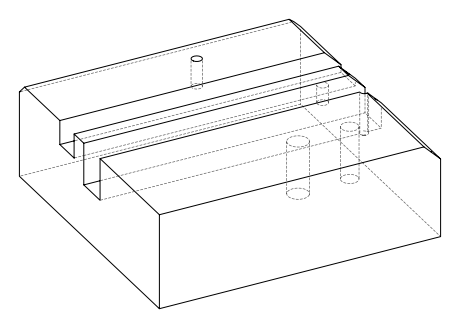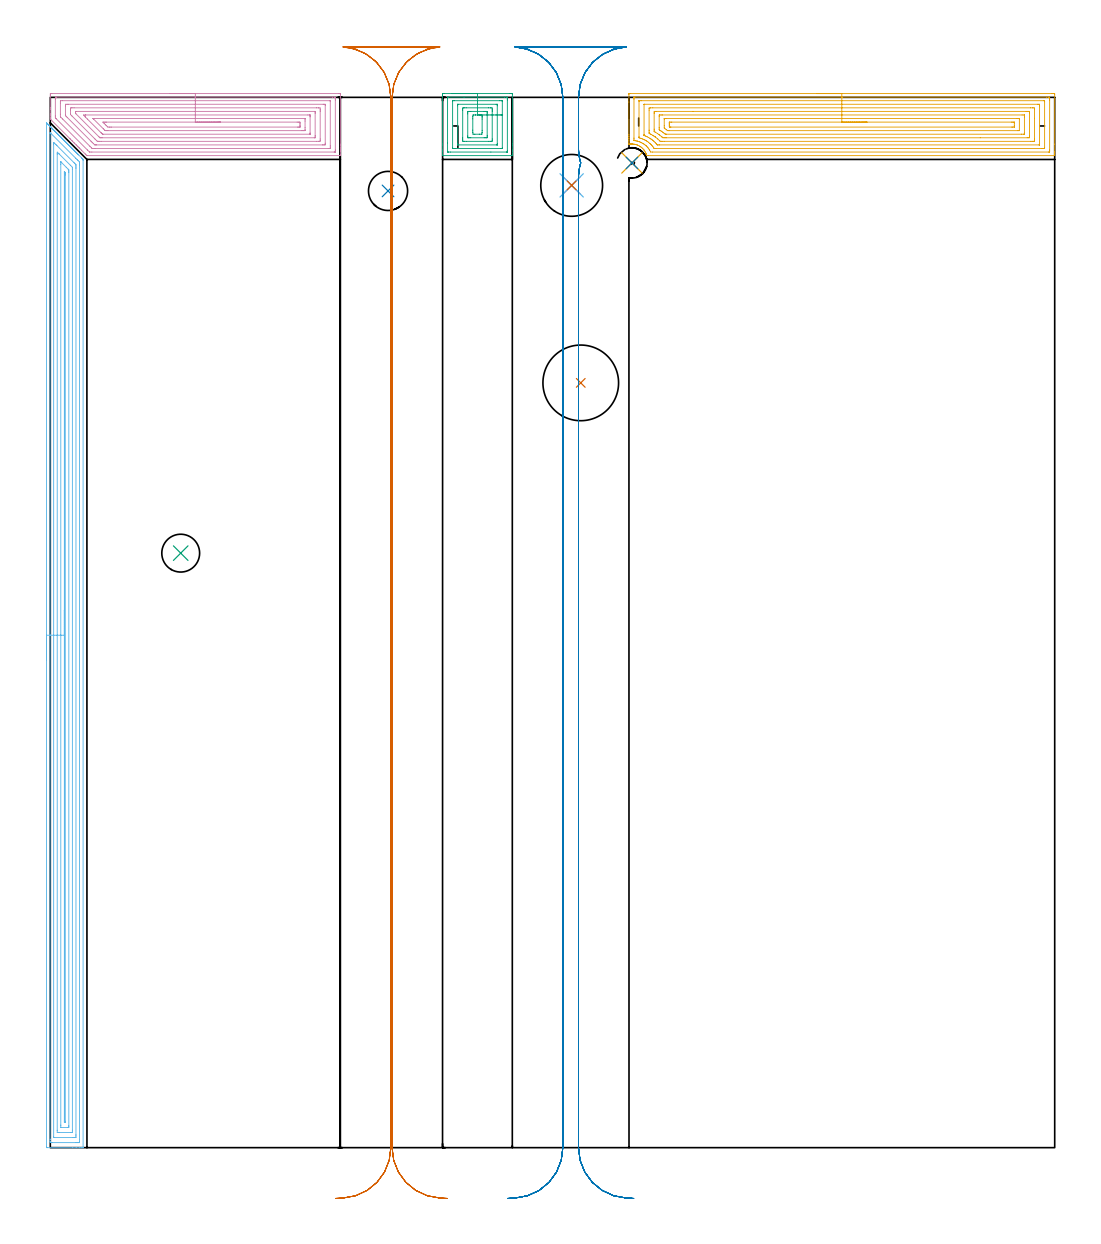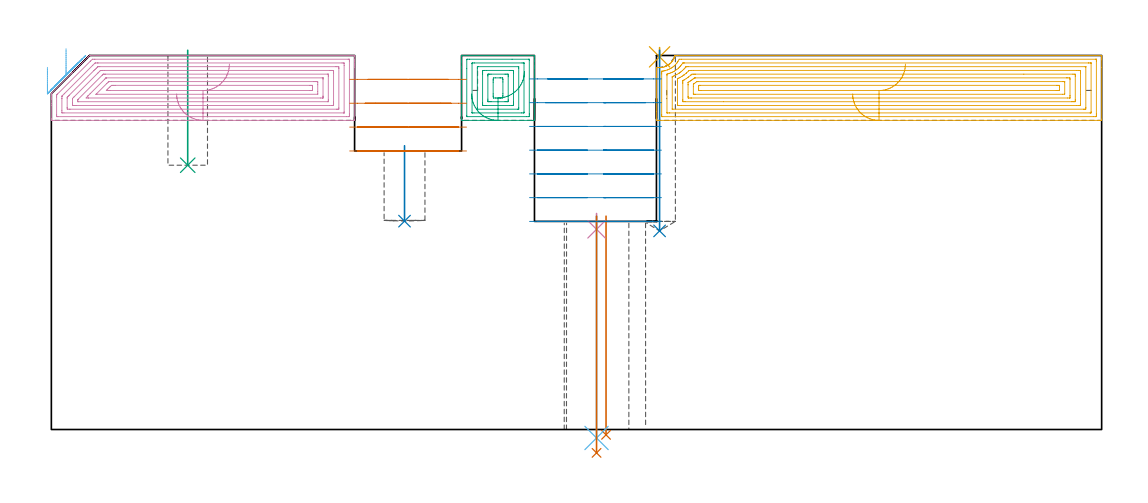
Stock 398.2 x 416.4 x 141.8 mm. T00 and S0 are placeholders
(PLAN: 14 operations, 8 tool changes, 66.4 min)
(1 INDEXABLE_INSERT_DRILL_THROUGH_HOLE_FROM_SOLID | STEP1HOLE | NXT0302_031 | 0.35 min | 100157 mm3)
(2 INDEXABLE_INSERT_DRILL_BLIND_HOLE_FROM_SOLID | STEP1POCKET | NXT0302_002 | 0.12 min | 11787 mm3)
(3 INDEXABLE_INSERT_DRILL_BLIND_HOLE_FROM_SOLID_1 | STEP1POCKET_1 | UGT0302_001 | 0.18 min | 7331 mm3)
(4 SPOT_DRILL | STEP1HOLE_1 | NXT0321_9005460120000 | 0.06 min | 7270 mm3)
(5 SPOT_DRILL_1 | STEP1POCKET_2 | NXT0321_9005460120000 | 0.03 min | 1 mm3)
(6 DRILL_THROUGH_HOLE_INTO_CENTER | STEP1HOLE_1 | NXT0301_065 | 0.35 min | 5314 mm3)
(7 DRILL_TO_ENLARGE_THROUGH_HOLE | STEP1HOLE_1 | UGT0301_058 | 0.37 min | 54211 mm3)
(8 DRILL_BLIND_HOLE_INTO_CENTER | STEP1POCKET_2 | UGT0301_515 | 0.28 min | 7212 mm3)
(9 AREA_MILL | FG_CHAMFER_SURFACE | UGT0205_001 | 2.33 min | 13386 mm3)
(10 AREA_MILL_1 | FG_CHAMFER_SURFACE_1 | UGT0205_001 | 8.36 min | 37306 mm3)
(11 AREA_MILL_2 | FG_CHAMFER_SURFACE_2 | UGT0205_001 | 12.47 min | 53501 mm3)
(12 AREA_MILL_3 | FG_CHAMFER_SURFACE_3 | UGT0205_001 | 19.35 min | 41706 mm3)
(13 MILL_RECTANGULAR_SLOT | SLOT_RECTANGULAR | UGT0201_019 | Follow Part, ap 10, ae 75% | 8 min | 598754 mm3)
(14 MILL_RECTANGULAR_SLOT_1 | SLOT_RECTANGULAR_1 | UGT0201_019 | Follow Part, ap 10, ae 75% | 14.13 min | 1128615 mm3)
(TOOL NXT0302_031 | Index. Insert Drill 30mm [880-D3000L32-05] | D30 PA176 FL150 Z2)
(TOOL NXT0302_002 | Index. Insert Drill 15.5mm [880-D1550L20-05] | D15.5 PA176 FL78 Z2)
(TOOL UGT0302_001 | Indexable Insert Drill 15mm | D15 PA180 FL50 Z2)
(TOOL NXT0321_9005460120000 | NC Spot Drill, 142deg, 12mm, Carbide, Uncoated | D12 PA142 FL30 Z2)
(TOOL NXT0301_065 | Carbide Drill 9.4mm [860.1-0940-075A1-MM 2214] | D9.4 PA140 FL98 Z2)
(TOOL UGT0301_058 | Twist Drill 24.5 mm | D24.5 PA118 FL160 Z2)
(TOOL UGT0301_515 | Carbide Drill 12.0 mm | D12 PA118 FL101 Z2)
(TOOL UGT0205_001 | Chamfer Mill 20 x 3 x 45 deg. | D20 FL50 Z2)
(TOOL UGT0201_019 | End mill 40 mm | D40 FL63 Z6)
(OP 1 INDEXABLE_INSERT_DRILL_THROUGH_HOLE_FROM_SOLID)
G17 G21 G94 G90
T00 M6
G54
G17 G0 G90 X210.3 Y303.2 S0 M3
G43 Z151.8 H1
G94 G81 G98 Z-2.024 F250. R80.9
G80
M5
M2
(OP 2 INDEXABLE_INSERT_DRILL_BLIND_HOLE_FROM_SOLID)
G17 G21 G94 G90
T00 M6
G54
G17 G0 G90 X133.9 Y379.3 S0 M3
G43 Z151.8 H1
G94 G81 G98 Z79. F250. R107.6
G80
M5
M2
(OP 3 INDEXABLE_INSERT_DRILL_BLIND_HOLE_FROM_SOLID_1)
G17 G21 G94 G90
T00 M6
G54
G17 G0 G90 X51.7 Y235.7 S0 M3
G43 Z151.8 H0
G94 G81 G98 Z100.2 F250. R143.8
G80
M5
M2
(OP 4 SPOT_DRILL)
G17 G21 G94 G90
T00 M6
G54
G17 G0 G90 X206.7 Y381.5 S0 M3
G43 Z151.8 H0
G94 G81 G98 Z75.9 F250. R81.9
G80
M5
M2
(OP 5 SPOT_DRILL_1)
G17 G21 G94 G90
T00 M6
G54
G17 G0 G90 X230.6 Y390.4 S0 M3
G43 Z151.8 H0
G94 G81 G98 Z141.284 F250. R144.8
G80
M5
M2
(OP 6 DRILL_THROUGH_HOLE_INTO_CENTER)
G17 G21 G94 G90
T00 M6
G54
G17 G0 G90 X206.7 Y381.5 S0 M3
G43 Z151.8 H1
G94 G73 G98 Z-3.211 F250. Q9.123 R80.9
G80
M5
M2
(OP 7 DRILL_TO_ENLARGE_THROUGH_HOLE)
G17 G21 G94 G90
T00 M6
G54
G17 G0 G90 X206.7 Y381.5 S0 M3
G43 Z151.8 H0
G94 G73 G98 Z-8.861 F250. Q21.94 R80.9
G80
M5
M2
(OP 8 DRILL_BLIND_HOLE_INTO_CENTER)
G17 G21 G94 G90
T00 M6
G54
G17 G0 G90 X230.6 Y390.4 S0 M3
G43 Z151.8 H0
G94 G81 G98 Z75.3 F250. R143.8
G80
M5
M2
(OP 9 AREA_MILL)
G17 G21 G94 G90
T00 M6
G54
G17 G0 G90 X159.35 Y417.9 S1061 M3
G43 Z151.8 H0
Z127.2
G94 G1 X159.388 Z126.328 F250.
X159.502 Z125.464
X159.691 Z124.612
X159.953 Z123.78
X160.287 Z122.974
X160.69 Z122.2
X161.158 Z121.464
X161.69 Z120.772
X162.279 Z120.129
X162.922 Z119.54
X163.614 Z119.008
X164.35 Z118.54
X165.124 Z118.137
X165.93 Z117.803
X166.762 Z117.541
X167.614 Z117.352
X168.478 Z117.238
X169.35 Z117.2
X182.234
X182.663 Y417.899 Z117.201
X183.087 Y417.894 Z117.203
X183.191 Y417.891 Z117.205
X183.2 Y417.475 Z117.622
Y398.123 Z136.971
Y397.428 Z137.67
Y397.244 Z137.854
Y395.485 Z139.612
Y395.116 Z139.983
Y394.094 Z141.005
Y393.726 Z141.373
X183.199 Y393.476 Z141.622
X183.19 Y393.306 Z141.792
X183.107 Y393.3 Z141.8
X155.593
X155.51 Y393.306 Z141.792
X155.5 Y393.478 Z141.62
Y395.116 Z139.983
Y395.485 Z139.612
Y395.669 Z139.428
Y397.428 Z137.67
Y398.123 Z136.971
Y416.943 Z118.153
X155.504 Y417.475 Z117.622
X155.509 Y417.891 Z117.205
X155.613 Y417.894 Z117.203
X156.037 Y417.9 Z117.2
X169.35
Y416.486 Z118.614
X180.111
X180.888 Y416.483 Z118.617
X181.004 Y416.48 Z118.62
X181.19 Y416.47 Z118.63
X181.193 Y416.417 Z118.683
X181.198 Y416.288 Z118.812
X181.2 Y415.715 Z119.385
Y415.406 Z119.694
Y395.176 Z139.924
X181.197 Y394.867 Z140.233
X181.194 Y394.779 Z140.321
X181.19 Y394.728 Z140.372
X181.176 Y394.721 Z140.379
X181.082 Y394.718 Z140.382
X180.888 Y394.715 Z140.385
X174.675 Y394.714 Z140.386
X158.589
X157.812 Y394.717 Z140.383
X157.696 Y394.72 Z140.38
X157.51 Y394.73 Z140.37
X157.507 Y394.783 Z140.317
X157.502 Y394.912 Z140.188
X157.5 Y398.284 Z136.816
Y416.024 Z119.076
X157.503 Y416.334 Z118.766
X157.506 Y416.422 Z118.678
X157.51 Y416.472 Z118.628
X157.524 Y416.479 Z118.621
X157.618 Y416.482 Z118.618
X157.812 Y416.485 Z118.615
X164.025 Y416.486 Z118.614
X169.35
Y415.072 Z120.028
X178.225 Y415.071 Z120.029
X178.877 Y415.07 Z120.03
X179.113 Y415.067 Z120.033
X179.183 Y415.065 Z120.035
X179.193 Y414.922 Z120.178
X179.197 Y414.836 Z120.264
X179.2 Y414.75 Z120.35
X179.199 Y396.279 Z138.821
X179.194 Y396.192 Z138.908
X179.19 Y396.14 Z138.96
X179.17 Y396.135 Z138.965
X179.113 Y396.134 Z138.966
X178.463 Y396.129 Z138.971
X160.475
X159.823 Y396.13 Z138.97
X159.587 Y396.134 Z138.966
X159.517 Y396.135 Z138.965
X159.507 Y396.278 Z138.822
X159.503 Y396.364 Z138.736
X159.5 Y396.45 Z138.65
X159.501 Y414.921 Z120.179
X159.506 Y415.008 Z120.092
X159.51 Y415.06 Z120.04
X159.53 Y415.065 Z120.035
X159.587 Y415.066 Z120.034
X160.237 Y415.071 Z120.029
X169.35 Y415.072 Z120.028
Y413.657 Z121.443
X176.752
X177.13 Y413.654 Z121.446
X177.17 Y413.652 Z121.448
X177.19 Y413.65 Z121.45
X177.192 Y413.621 Z121.479
X177.196 Y413.485 Z121.615
X177.2 Y413.213 Z121.887
Y413.077 Z122.023
Y398.123 Z136.977
X177.196 Y397.752 Z137.348
X177.192 Y397.567 Z137.533
X177.19 Y397.55 Z137.55
X177.17 Y397.548 Z137.552
X177.12 Y397.545 Z137.555
X177.036 Y397.543 Z137.557
X161.948
X161.57 Y397.546 Z137.554
X161.53 Y397.548 Z137.552
X161.51 Y397.55 Z137.55
X161.508 Y397.579 Z137.521
X161.504 Y397.715 Z137.385
X161.5 Y397.987 Z137.113
Y398.123 Z136.977
Y413.077 Z122.023
X161.504 Y413.448 Z121.652
X161.508 Y413.633 Z121.467
X161.51 Y413.65 Z121.45
X161.53 Y413.653 Z121.447
X161.58 Y413.655 Z121.445
X161.664 Y413.657 Z121.443
X169.35
Y412.243 Z122.857
X173.741
X174.631 Y412.241 Z122.859
X174.675 Y412.239 Z122.861
X175.19 Y412.197 Z122.903
X175.198 Y411.679 Z123.421
X175.199 Y411.317 Z123.783
X175.2 Y410.797 Z124.303
X175.199 Y399.883 Z135.217
X175.197 Y399.365 Z135.735
X175.19 Y399.003 Z136.097
X174.718 Y398.961 Z136.139
X174.675 Y398.959 Z136.141
X173.834 Y398.957 Z136.143
X164.959
X164.069 Y398.959 Z136.141
X164.025 Y398.961 Z136.139
X163.51 Y399.003 Z136.097
X163.502 Y399.521 Z135.579
X163.501 Y399.883 Z135.217
X163.5 Y400.403 Z134.697
X163.501 Y411.317 Z123.783
X163.503 Y411.835 Z123.265
X163.51 Y412.197 Z122.903
X163.982 Y412.239 Z122.861
X164.025 Y412.241 Z122.859
X164.866 Y412.243 Z122.857
X169.35
Y410.829 Z124.271
X172.013
X172.506
X172.9 Y410.827 Z124.273
X173.032 Y410.825 Z124.275
X173.136 Y410.822 Z124.278
X173.19 Y410.814 Z124.286
X173.193 Y410.735 Z124.365
X173.197 Y410.438 Z124.662
X173.2 Y410.141 Z124.959
Y401.345 Z133.755
X173.198 Y400.762 Z134.338
X173.194 Y400.471 Z134.629
X173.186 Y400.378 Z134.722
X173.097 Y400.376 Z134.724
X172.9 Y400.373 Z134.727
X172.407 Y400.371 Z134.729
X172.013
X166.687
X166.194
X165.8 Y400.373 Z134.727
X165.668 Y400.375 Z134.725
X165.564 Y400.378 Z134.722
X165.51 Y400.386 Z134.714
X165.507 Y400.465 Z134.635
X165.503 Y400.762 Z134.338
X165.5 Y401.059 Z134.041
Y409.855 Z125.245
X165.502 Y410.438 Z124.662
X165.506 Y410.729 Z124.371
X165.514 Y410.822 Z124.278
X165.603 Y410.824 Z124.276
X165.8 Y410.827 Z124.273
X166.293 Y410.829 Z124.271
X166.687
X169.35
Y409.415 Z125.685
X170.238 Y409.414 Z125.686
X170.383
X171.125 Y409.408 Z125.692
X171.192 Y408.679 Z126.421
X171.197 Y408.607 Z126.493
X171.2 Y407.799 Z127.301
Y403.327 Z131.773
X171.197 Y402.521 Z132.579
X171.195 Y402.452 Z132.648
X171.125 Y401.792 Z133.308
X170.976 Y401.79 Z133.31
X170.238 Y401.786 Z133.314
X170.093 Y401.785 Z133.315
X168.317 Y401.786 Z133.314
X167.575 Y401.792 Z133.308
X167.508 Y402.521 Z132.579
X167.503 Y402.593 Z132.507
X167.5 Y403.401 Z131.699
Y407.873 Z127.227
X167.503 Y408.679 Z126.421
X167.505 Y408.748 Z126.352
X167.575 Y409.408 Z125.692
X167.724 Y409.41 Z125.69
X168.462 Y409.414 Z125.686
X168.607 Y409.415 Z125.685
X169.35
X170.222 Z125.723
X171.087 Z125.837
X171.938 Z126.026
X172.77 Z126.288
X173.576 Z126.621
X174.35 Y409.416 Z127.024
X175.086 Z127.493
X175.778 Z128.024
X176.422 Z128.613
X177.011 Z129.256
X177.542 Z129.948
X178.011 Z130.684
X178.414 Z131.458
X178.748 Z132.263
X179.011 Z133.095
X179.199 Z133.947
X179.314 Z134.812
X179.352 Z135.684
G0 Z151.8
M5
M2
(OP 10 AREA_MILL_1)
G17 G21 G94 G90
T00 M6
G54
G17 G0 G90 X47.5 Y417.9 S1061 M3
G43 Z151.8 H0
Z127.2
G94 G1 X47.538 Z126.328 F250.
X47.652 Z125.463
X47.841 Z124.612
X48.103 Z123.78
X48.437 Z122.974
X48.84 Z122.2
X49.308 Z121.464
X49.84 Z120.772
X50.429 Z120.129
X51.072 Z119.54
X51.764 Z119.008
X52.5 Z118.54
X53.274 Z118.137
X54.08 Z117.803
X54.912 Z117.541
X55.763 Z117.352
X56.628 Z117.238
X57.5 Z117.2
X114.434
X114.899 Y417.895 Z117.203
X114.99 Y417.891 Z117.205
X115. Y417.795 Z117.302
Y397.803 Z137.292
Y397.244 Z137.85
Y396.603 Z138.494
Y396.364 Z138.733
Y395.723 Z139.373
Y395.485 Z139.611
Y395.007 Z140.092
X114.999 Y393.529 Z141.569
X114.99 Y393.306 Z141.792
X114.879 Y393.3 Z141.8
X14.799
X14.497 Y393.306 Z141.791
X14.38 Y393.42 Z141.677
X14.074 Y393.726 Z141.373
X13.967 Y393.833 Z141.266
X13.91 Y393.889 Z141.208
X12.313 Y395.485 Z139.611
X11.748 Y396.052 Z139.048
X11.537 Y396.262 Z138.836
X11.434 Y396.364 Z138.732
X10.996 Y396.804 Z138.295
X10.554 Y397.244 Z137.852
X10.351 Y397.448 Z137.651
X10.293 Y397.507 Z137.593
X9.675 Y398.123 Z136.973
X9.442 Y398.358 Z136.742
X8.795 Y399.003 Z136.093
X8.592 Y399.208 Z135.892
X7.916 Y399.883 Z135.214
X7.741 Y400.059 Z135.041
X0.244 Y407.555 Z127.543
X0.121 Y407.681 Z127.418
X0.01 Y407.799 Z127.299
X0. Y408.277 Z126.822
Y409.081 Z126.018
Y409.558 Z125.537
Y409.797 Z125.3
Y411.556 Z123.541
Y412.197 Z122.897
Y417.154 Z117.942
X0.004 Y417.475 Z117.622
X0.009 Y417.891 Z117.205
X0.14 Y417.895 Z117.203
X0.566 Y417.9 Z117.2
X57.5
Y416.486 Z118.614
X111.876
X112.655 Y416.485 Z118.615
X112.768 Y416.484 Z118.616
X112.985 Y416.479 Z118.621
X112.99 Y416.409 Z118.691
X112.997 Y416.257 Z118.843
X112.999 Y415.715 Z119.385
X113. Y415.375 Z119.725
X112.999 Y395.485 Z139.615
X112.998 Y395.146 Z139.954
X112.99 Y394.803 Z140.297
X112.986 Y394.721 Z140.379
X112.947 Y394.719 Z140.381
X112.85 Y394.716 Z140.384
X112.655 Y394.715 Z140.385
X112.545 Y394.714 Z140.386
X16.468 Y394.715 Z140.385
X15.689 Y394.72 Z140.38
X15.571 Y394.721 Z140.379
X14.799 Y395.452 Z139.648
X14.766 Y395.485 Z139.615
X2.345 Y407.905 Z127.195
X2.152 Y408.101 Z126.999
X2.058 Y408.2 Z126.9
X2.014 Y408.248 Z126.852
X2.01 Y408.338 Z126.762
X2.004 Y408.679 Z126.421
X2.001 Y409.019 Z126.081
X2. Y415.715 Z119.385
X2.002 Y416.054 Z119.046
X2.01 Y416.397 Z118.703
X2.014 Y416.479 Z118.621
X2.053 Y416.481 Z118.619
X2.15 Y416.484 Z118.616
X2.345 Y416.485 Z118.615
X2.455 Y416.486 Z118.614
X57.5
Y415.072 Z120.028
X110.876 Y415.071 Z120.029
X110.955 Y415.069 Z120.031
X110.982 Y415.067 Z120.033
X110.99 Y415.065 Z120.035
X110.993 Y415.04 Z120.06
X110.997 Y414.958 Z120.142
X110.999 Y414.836 Z120.264
X111. Y414.713 Z120.387
Y397.121 Z137.979
X110.998 Y396.364 Z138.736
X110.996 Y396.246 Z138.854
X110.986 Y396.136 Z138.964
X110.876 Y396.134 Z138.966
X110.224 Y396.129 Z138.971
X17.706
X17.468
X16.812 Y396.133 Z138.967
X16.578 Y396.137 Z138.963
X16.345 Y396.364 Z138.736
X15.689 Y397.011 Z138.089
X4.9 Y407.799 Z127.301
X4.124 Y408.579 Z126.521
X4.031 Y408.679 Z126.421
X4.01 Y408.741 Z126.359
X4.004 Y408.797 Z126.303
X4. Y409.558 Z125.542
Y409.681 Z125.419
Y414.079 Z121.021
X4.002 Y414.836 Z120.264
X4.004 Y414.954 Z120.146
X4.014 Y415.065 Z120.035
X4.124 Y415.066 Z120.034
X4.776 Y415.071 Z120.029
X57.5 Y415.072 Z120.028
Y413.657 Z121.443
X108.207 Y413.656 Z121.444
X108.512 Y413.655 Z121.445
X108.907 Y413.65 Z121.45
X108.99 Y413.639 Z121.461
X108.994 Y413.488 Z121.612
X108.999 Y413.173 Z121.927
X109. Y398.22 Z136.88
X108.998 Y398.123 Z136.977
X108.99 Y397.732 Z137.368
X108.981 Y397.55 Z137.55
X108.79 Y397.547 Z137.553
X108.207 Y397.544 Z137.556
X107.905 Y397.543 Z137.557
X18.358
X18.054 Y397.544 Z137.556
X17.762 Y397.547 Z137.553
X17.62 Y397.55 Z137.55
X17.468 Y397.69 Z137.41
X17.027 Y398.123 Z136.977
X16.578 Y398.57 Z136.53
X16.146 Y399.003 Z136.097
X6.793 Y408.356 Z126.744
X6.474 Y408.679 Z126.421
X6.162 Y408.998 Z126.102
X6.01 Y409.171 Z125.929
X6.006 Y409.267 Z125.833
X6.001 Y409.462 Z125.638
X6. Y412.98 Z122.12
X6.002 Y413.077 Z122.023
X6.01 Y413.468 Z121.632
X6.019 Y413.65 Z121.45
X6.21 Y413.653 Z121.447
X6.793 Y413.656 Z121.444
X7.095 Y413.657 Z121.443
X57.5
Y412.243 Z122.857
X105.492
X106.384 Y412.241 Z122.859
X106.428 Y412.239 Z122.861
X106.99 Y412.197 Z122.903
X106.998 Y411.633 Z123.467
X106.999 Y411.317 Z123.783
X107. Y410.752 Z124.348
X106.999 Y399.883 Z135.217
X106.997 Y399.321 Z135.779
X106.99 Y399.003 Z136.097
X106.471 Y398.961 Z136.139
X106.428 Y398.959 Z136.141
X105.585 Y398.957 Z136.143
X20.183
X19.292 Y398.959 Z136.141
X19.247 Y398.961 Z136.139
X18.607 Y399.003 Z136.097
X18.358 Y399.245 Z135.855
X17.716 Y399.883 Z135.217
X17.468 Y400.13 Z134.97
X8.572 Y409.027 Z126.073
X8.048 Y409.558 Z125.542
X8.014 Y409.596 Z125.504
X8.01 Y409.63 Z125.47
X8.004 Y409.7 Z125.4
X8.001 Y409.841 Z125.259
Y411.317 Z123.783
X8.003 Y411.88 Z123.22
X8.01 Y412.197 Z122.903
X8.529 Y412.239 Z122.861
X8.572 Y412.241 Z122.859
X9.415 Y412.243 Z122.857
X57.5
Y410.829 Z124.271
X104.781 Y410.828 Z124.272
X104.886 Y410.827 Z124.273
X104.956 Y410.825 Z124.275
X104.988 Y410.823 Z124.277
X104.99 Y410.785 Z124.315
X104.996 Y410.438 Z124.662
X105. Y410.091 Z125.009
Y401.295 Z133.805
X104.997 Y400.762 Z134.338
X104.992 Y400.422 Z134.678
X104.986 Y400.378 Z134.722
X104.945 Y400.376 Z134.724
X104.847 Y400.373 Z134.727
X104.649 Y400.372 Z134.728
X20.532 Y400.371 Z134.729
X20.137 Y400.373 Z134.727
X19.742 Y400.377 Z134.723
X19.692 Y400.378 Z134.722
X19.663 Y400.397 Z134.703
X19.607 Y400.448 Z134.652
X19.498 Y400.552 Z134.548
X19.285 Y400.762 Z134.338
X10.165 Y409.884 Z125.216
X10.073 Y409.977 Z125.123
X10.03 Y410.025 Z125.075
X10.011 Y410.048 Z125.052
X10.009 Y410.091 Z125.009
X10.005 Y410.438 Z124.662
X10.008 Y410.778 Z124.322
X10.014 Y410.822 Z124.278
X10.055 Y410.824 Z124.276
X10.153 Y410.827 Z124.273
X10.351 Y410.828 Z124.272
X57.5 Y410.829 Z124.271
Y409.415 Z125.685
X102.125
X102.87 Y409.412 Z125.688
X102.974 Y409.41 Z125.69
X102.983 Y409.409 Z125.691
X102.99 Y409.374 Z125.726
X102.995 Y409.237 Z125.863
X102.998 Y409.065 Z126.035
X103. Y408.808 Z126.292
Y408.679 Z126.421
Y402.264 Z132.836
X102.997 Y402.006 Z133.094
X102.991 Y401.834 Z133.266
X102.988 Y401.79 Z133.31
X102.984 Y401.789 Z133.311
X102.963 Y401.787 Z133.313
X102.87 Y401.786 Z133.314
X102.724 Y401.785 Z133.315
X20.881 Y401.786 Z133.314
X20.788 Y401.787 Z133.313
X20.743 Y401.79 Z133.31
X20.724 Y401.792 Z133.308
X20.651 Y401.858 Z133.242
X20.304 Y402.197 Z132.903
X20.137 Y402.361 Z132.739
X14.698 Y407.799 Z127.301
X13.91 Y408.59 Z126.51
X13.827 Y408.679 Z126.421
X13.172 Y409.408 Z125.692
X13.91 Y409.414 Z125.687
X14.055 Z125.686
X57.5 Y409.415 Z125.685
Y408.001 Z127.099
X100.887 Y408. Z127.1
X100.954 Y407.999 Z127.101
X100.97 Y407.997 Z127.103
X100.98 Y407.995 Z127.105
X100.99 Y407.972 Z127.128
X100.998 Y407.891 Z127.209
X100.999 Y407.799 Z127.301
X101. Y407.009 Z128.091
Y404.37 Z130.73
X100.999 Y403.491 Z131.609
X100.997 Y403.401 Z131.699
X100.99 Y403.21 Z131.89
X100.608 Y403.203 Z131.897
X100.403 Y403.201 Z131.899
X100.201 Y403.2 Z131.9
X99.515
X22.806
X22.116 Y403.204 Z131.896
X21.916 Y403.207 Z131.893
X21.735 Y403.223 Z131.877
X21.553 Y403.401 Z131.699
X21.026 Y403.921 Z131.179
X17.148 Y407.799 Z127.301
X17.044 Y407.905 Z127.195
X16.965 Y407.99 Z127.11
X16.964 Y407.994 Z127.106
X16.968 Y407.997 Z127.103
X17.002 Y407.999 Z127.101
X17.06 Y408. Z127.1
X17.264 Y408.001 Z127.099
X57.5
Y406.586 Z128.514
X97.869
X98.422 Y406.585 Z128.515
X98.762 Y406.583 Z128.517
X98.983 Y406.579 Z128.521
X98.995 Y406.353 Z128.747
X98.998 Y406.04 Z129.06
X99. Y405.468 Z129.632
Y405.16 Z129.94
X98.999 Y404.874 Z130.226
X98.997 Y404.731 Z130.369
X98.994 Y404.66 Z130.44
X98.991 Y404.628 Z130.472
X98.969 Y404.62 Z130.48
X98.422 Y404.616 Z130.484
X98.084 Y404.614 Z130.486
X24.248
X23.695 Y404.615 Z130.485
X23.356 Y404.616 Z130.484
X22.806 Y404.621 Z130.479
X22.246 Y405.16 Z129.94
X21.916 Y405.482 Z129.618
X21.358 Y406.04 Z129.06
X21.026 Y406.374 Z128.726
X20.83 Y406.578 Z128.522
X21.026 Y406.581 Z128.519
X21.365 Y406.584 Z128.516
X21.916 Y406.586 Z128.514
X22.253
X57.5
X58.372 Z128.552
X59.236 Z128.666
X60.088 Z128.854
X60.92 Z129.117
X61.726 Z129.451
X62.5 Z129.853
X63.236 Z130.322
X63.928 Z130.853
X64.571 Z131.443
X65.16 Z132.086
X65.691 Z132.778
X66.16 Z133.514
X66.563 Z134.288
X66.897 Z135.093
X67.159 Z135.925
X67.348 Z136.777
X67.462 Z137.642
X67.5 Z138.514
G0 Z151.8
M5
M2
(OP 11 AREA_MILL_2)
G17 G21 G94 G90
T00 M6
G54
G17 G0 G90 X303.8 Y417.9 S1061 M3
G43 Z151.8 H0
Z127.2
G94 G1 X303.838 Z126.328 F250.
X303.952 Z125.464
X304.141 Z124.612
X304.403 Z123.78
X304.737 Z122.974
X305.14 Z122.2
X305.608 Z121.464
X306.14 Z120.772
X306.729 Z120.129
X307.372 Z119.54
X308.064 Z119.008
X308.8 Z118.54
X309.574 Z118.137
X310.38 Z117.803
X311.212 Z117.541
X312.064 Z117.352
X312.928 Z117.238
X313.8 Z117.2
X397.176
X397.607 Y417.899 Z117.201
X398.033 Y417.895 Z117.203
X398.19 Y417.891 Z117.206
X398.2 Y417.475 Z117.622
Y397.829 Z137.266
Y394.896 Z140.2
Y394.605 Z140.49
Y394.024 Z141.075
Y393.726 Z141.374
X398.199 Y393.58 Z141.519
X398.19 Y393.306 Z141.793
X398.053 Y393.3 Z141.8
X237.125
X236.443 Y393.302 Z141.788
X236.414 Y393.389 Z141.703
X236.326 Y393.682 Z141.416
X236.315 Y393.721 Z141.378
X236.234 Y393.946 Z141.153
X236.213 Y394.005 Z141.094
X236.146 Y394.165 Z140.93
X236.108 Y394.258 Z140.84
X236.097 Y394.285 Z140.813
X235.945 Y394.593 Z140.506
X235.873 Y394.737 Z140.362
X235.617 Y395.178 Z139.921
X235.543 Y395.286 Z139.813
X235.424 Y395.463 Z139.636
X235.342 Y395.563 Z139.536
X235.172 Y395.773 Z139.327
X234.903 Y396.07 Z139.029
X234.533 Y396.423 Z138.673
X234.179 Y396.704 Z138.396
X234.005 Y396.827 Z138.273
X233.813 Y396.962 Z138.137
X233.643 Y397.066 Z138.034
X233.201 Y397.293 Z137.805
X233.113 Y397.332 Z137.766
X232.752 Y397.491 Z137.608
X232.613 Y397.537 Z137.56
X232.309 Y397.639 Z137.458
X231.861 Y397.758 Z137.34
X231.776 Y397.775 Z137.323
X231.589 Y397.812 Z137.287
X231.315 Y397.855 Z137.245
X230.971 Y397.883 Z137.213
X230.885 Y397.886 Z137.205
X230.844 Y397.888 Z137.203
X230.804 Y397.89 Z137.202
X230.535 Y397.889 Z137.201
X230.46 Y397.89 Z137.205
X230.414
X230.267 Y397.881 Z137.212
X230.174 Y397.877 Z137.219
X230.08 Y397.872 Z137.224
X229.993 Y397.863 Z137.231
X229.884 Y397.853 Z137.243
X229.41 Y397.783 Z137.314
X229.407 Y397.807 Z137.292
X229.4 Y398.034 Z137.065
Y398.704 Z136.395
Y399.302 Z135.798
Y399.883 Z135.213
Y400.173 Z134.924
Y400.762 Z134.334
Y401.053 Z134.045
Y401.642 Z133.453
Y414.542 Z120.555
Y417.475 Z117.622
X229.403 Y417.772 Z117.325
X229.41 Y417.892 Z117.205
X229.532 Y417.899 Z117.199
X229.993 Y417.9 Z117.2
X313.8
Y416.486 Z118.614
X395.043
X395.824 Y416.485 Z118.615
X395.936 Y416.484 Z118.616
X396.169 Y416.479 Z118.621
X396.19 Y416.403 Z118.697
X396.196 Y416.227 Z118.873
X396.199 Y415.715 Z119.385
X396.2 Y415.344 Z119.756
X396.199 Y395.485 Z139.615
X396.198 Y395.116 Z139.984
X396.19 Y394.744 Z140.356
X396.182 Y394.72 Z140.38
X396.164 Y394.719 Z140.381
X396.117 Y394.716 Z140.384
X396.019 Y394.715 Z140.385
X395.824 Y394.714 Z140.386
X238.797 Y394.715 Z140.385
X238.017 Y394.721 Z140.379
X237.59 Y395.485 Z139.615
X237.417 Y395.778 Z139.322
X237.126 Y396.197 Z138.903
X236.987 Y396.364 Z138.736
X236.636 Y396.766 Z138.334
X236.234 Y397.172 Z137.928
X236.153 Y397.244 Z137.856
X235.708 Y397.607 Z137.493
X235.342 Y397.872 Z137.228
X234.957 Y398.123 Z136.977
X234.451 Y398.392 Z136.708
X233.938 Y398.629 Z136.471
X233.559 Y398.778 Z136.322
X232.857 Y399.003 Z136.097
X232.668 Y399.054 Z136.046
X232.598 Y399.071 Z136.029
X232.133 Y399.166 Z135.934
X231.776 Y399.224 Z135.876
X231.514 Y399.261 Z135.839
X231.438 Y399.273 Z135.827
X231.413 Y399.278 Z135.822
X231.41 Y399.288 Z135.812
X231.403 Y399.371 Z135.729
X231.401 Y399.883 Z135.217
X231.4 Y400.254 Z134.846
X231.401 Y415.715 Z119.385
X231.402 Y416.084 Z119.016
X231.41 Y416.457 Z118.643
X231.418 Y416.48 Z118.62
X231.436 Y416.482 Z118.618
X231.483 Y416.484 Z118.616
X231.581 Y416.485 Z118.615
X231.776 Y416.486 Z118.614
X313.8
Y415.072 Z120.028
X393.802 Y415.071 Z120.029
X394.041 Y415.07 Z120.03
X394.12 Y415.068 Z120.032
X394.175 Y415.065 Z120.035
X394.19 Y414.992 Z120.108
X394.195 Y414.836 Z120.264
X394.199 Y414.68 Z120.42
Y396.364 Z138.736
X394.197 Y396.21 Z138.89
X394.19 Y396.156 Z138.944
X394.182 Y396.135 Z138.965
X394.159 Y396.134 Z138.966
X394.041 Y396.131 Z138.969
X393.388 Y396.129 Z138.971
X393.149
X240.039
X239.8 Y396.13 Z138.97
X239.561 Y396.133 Z138.967
X239.408 Y396.135 Z138.965
X239.347 Y396.216 Z138.884
X239.242 Y396.364 Z138.736
X238.909 Y396.835 Z138.265
X238.569 Y397.244 Z137.856
X238.311 Y397.539 Z137.561
X238.017 Y397.837 Z137.263
X237.718 Y398.123 Z136.977
X237.126 Y398.604 Z136.496
X236.558 Y399.003 Z136.097
X236.234 Y399.211 Z135.889
X235.761 Y399.469 Z135.631
X235.342 Y399.668 Z135.432
X234.864 Y399.883 Z135.217
X234.451 Y400.044 Z135.056
X234.202 Y400.128 Z134.972
X233.559 Y400.328 Z134.772
X233.429 Y400.37 Z134.73
X233.414 Y400.375 Z134.725
X233.409 Y400.417 Z134.683
X233.404 Y400.5 Z134.6
X233.401 Y400.605 Z134.495
X233.4 Y400.762 Z134.338
X233.401 Y414.836 Z120.264
X233.403 Y414.99 Z120.11
X233.41 Y415.044 Z120.056
X233.418 Y415.065 Z120.035
X233.441 Y415.066 Z120.034
X233.559 Y415.069 Z120.031
X234.212 Y415.071 Z120.029
X234.451 Y415.072 Z120.028
X313.8
Y413.657 Z121.443
X391.366
X391.67 Y413.656 Z121.444
X392.085 Y413.652 Z121.448
X392.173 Y413.651 Z121.449
X392.19 Y413.494 Z121.606
X392.199 Y413.134 Z121.966
X392.2 Y413.077 Z122.023
X392.199 Y397.712 Z137.388
X392.198 Y397.609 Z137.491
X392.194 Y397.559 Z137.541
X392.19 Y397.551 Z137.549
X392.183 Y397.548 Z137.552
X392.151 Y397.545 Z137.555
X391.954 Y397.543 Z137.557
X241.583
X241.279 Y397.544 Z137.556
X240.692 Y397.549 Z137.551
X240.658 Y397.55 Z137.55
X240.62 Y397.591 Z137.509
X240.542 Y397.677 Z137.423
X240.152 Y398.123 Z136.977
X239.8 Y398.499 Z136.601
X239.284 Y399.003 Z136.097
X238.909 Y399.313 Z135.787
X238.588 Y399.569 Z135.531
X238.153 Y399.883 Z135.217
X238.017 Y399.977 Z135.123
X237.725 Y400.171 Z134.929
X237.126 Y400.508 Z134.592
X236.624 Y400.762 Z134.338
X236.234 Y400.946 Z134.154
X235.891 Y401.101 Z133.999
X235.581 Y401.226 Z133.874
X235.479 Y401.268 Z133.832
X235.437 Y401.287 Z133.813
X235.411 Y401.301 Z133.799
X235.408 Y401.319 Z133.781
X235.404 Y401.407 Z133.693
X235.4 Y401.585 Z133.515
Y401.642 Z133.458
X235.401 Y413.488 Z121.612
X235.402 Y413.591 Z121.509
X235.406 Y413.641 Z121.459
X235.41 Y413.649 Z121.451
X235.417 Y413.652 Z121.448
X235.449 Y413.655 Z121.445
X235.646 Y413.657 Z121.443
X313.8
Y412.243 Z122.857
X388.645
X389.538 Y412.241 Z122.859
X389.583 Y412.239 Z122.861
X390.19 Y412.197 Z122.903
X390.198 Y411.59 Z123.51
X390.2 Y408.07 Z127.03
X390.199 Y399.883 Z135.217
X390.196 Y399.278 Z135.822
X390.19 Y399.003 Z136.097
X389.626 Y398.961 Z136.139
X389.583 Y398.959 Z136.141
X388.738 Y398.957 Z136.143
X243.413
X242.52 Y398.959 Z136.141
X242.475 Y398.96 Z136.14
X241.75 Y399.003 Z136.097
X241.583 Y399.167 Z135.933
X240.85 Y399.883 Z135.217
X240.692 Y400.017 Z135.083
X239.949 Y400.616 Z134.484
X239.8 Y400.721 Z134.379
X239.74 Y400.762 Z134.338
X239.245 Y401.096 Z134.004
X238.909 Y401.307 Z133.793
X238.321 Y401.642 Z133.458
X238.017 Y401.8 Z133.3
X237.687 Y401.967 Z133.133
X237.5 Y402.061 Z133.039
X237.413 Y402.104 Z132.996
X237.405 Y402.246 Z132.854
X237.402 Y402.521 Z132.579
X237.4 Y403.13 Z131.97
Y403.401 Z131.699
X237.401 Y411.317 Z123.783
X237.404 Y411.923 Z123.177
X237.41 Y412.197 Z122.903
X237.974 Y412.239 Z122.861
X238.017 Y412.241 Z122.859
X238.862 Y412.243 Z122.857
X313.8
Y410.829 Z124.271
X386.908
X387.404 Y410.828 Z124.272
X387.8 Y410.825 Z124.275
X388.186 Y410.822 Z124.278
X388.193 Y410.438 Z124.662
X388.199 Y410.044 Z125.056
Y401.248 Z133.852
X388.194 Y400.762 Z134.338
X388.189 Y400.378 Z134.722
X387.8 Y400.375 Z134.725
X387.304 Y400.372 Z134.728
X368.693 Y400.371 Z134.729
X244.258
X243.762 Y400.372 Z134.728
X243.366 Y400.374 Z134.726
X242.864 Y400.378 Z134.722
X242.475 Y400.719 Z134.381
X242.424 Y400.762 Z134.338
X241.583 Y401.435 Z133.665
X241.313 Y401.642 Z133.458
X240.692 Y402.074 Z133.026
X239.971 Y402.521 Z132.579
X239.8 Y402.622 Z132.478
X239.555 Y402.764 Z132.336
X239.451 Y402.826 Z132.274
X239.41 Y402.859 Z132.241
X239.404 Y402.912 Z132.188
X239.401 Y403.401 Z131.699
X239.4 Y403.796 Z131.304
X239.401 Y409.952 Z125.148
X239.406 Y410.438 Z124.662
X239.411 Y410.822 Z124.278
X239.8 Y410.825 Z124.275
X240.296 Y410.828 Z124.272
X254.802 Y410.829 Z124.271
X313.8
Y409.415 Z125.685
X385.271 Y409.414 Z125.686
X386.017 Y409.41 Z125.69
X386.169 Y409.408 Z125.692
X386.191 Y409.396 Z125.704
X386.196 Y409.381 Z125.719
X386.2 Y408.679 Z126.421
Y408.498 Z126.602
X386.199 Y402.341 Z132.759
X386.197 Y402.16 Z132.94
X386.19 Y401.804 Z133.296
X386.017 Y401.792 Z133.308
X385.867 Y401.789 Z133.311
X385.125 Y401.786 Z133.314
X384.98 Y401.785 Z133.315
X244.258 Y401.786 Z133.314
X244.111
X243.926 Y401.79 Z133.31
X243.837 Y401.792 Z133.308
X243.691 Y401.9 Z133.2
X243.366 Y402.151 Z132.949
X242.886 Y402.521 Z132.579
X242.475 Y402.818 Z132.282
X242.127 Y403.059 Z132.041
X241.597 Y403.401 Z131.699
X241.56 Y403.424 Z131.676
X241.448 Y403.502 Z131.598
X241.41 Y403.54 Z131.56
X241.404 Y403.578 Z131.522
X241.401 Y404.281 Z130.819
X241.4 Y404.461 Z130.639
X241.401 Y408.859 Z126.241
X241.403 Y409.04 Z126.06
X241.41 Y409.396 Z125.704
X241.583 Y409.408 Z125.692
X241.733 Y409.411 Z125.689
X242.475 Y409.414 Z125.686
X242.62 Y409.415 Z125.685
X313.8
Y408.001 Z127.099
X383.342 Y408. Z127.1
X384.03
X384.127 Y407.998 Z127.102
X384.144 Y407.996 Z127.104
X384.19 Y407.985 Z127.115
X384.199 Y407.833 Z127.267
Y403.295 Z131.805
X384.197 Y403.242 Z131.858
X384.194 Y403.217 Z131.883
X384.192 Y403.209 Z131.891
X384.158 Y403.207 Z131.893
X383.75 Y403.201 Z131.899
X383.546 Y403.2 Z131.9
X245.354
X245.15 Y403.201 Z131.899
X244.945 Y403.203 Z131.897
X244.81 Y403.207 Z131.893
X244.72 Y403.213 Z131.887
X244.258 Y403.556 Z131.544
X243.676 Y403.975 Z131.125
X243.538 Y404.081 Z131.019
X243.41 Y404.238 Z130.862
X243.405 Y404.281 Z130.819
X243.4 Y405.127 Z129.973
Y407.799 Z127.301
X243.401 Y407.905 Z127.195
X243.403 Y407.958 Z127.142
X243.406 Y407.983 Z127.117
X243.408 Y407.991 Z127.109
X243.442 Y407.993 Z127.107
X243.85 Y407.999 Z127.101
X244.054 Y408. Z127.1
X313.8 Y408.001 Z127.099
Y406.586 Z128.514
X381.005
X381.559 Y406.585 Z128.515
X381.899 Y406.583 Z128.517
X382.17 Y406.579 Z128.521
X382.19 Y406.573 Z128.527
X382.194 Y406.535 Z128.565
X382.197 Y406.453 Z128.647
X382.2 Y406.287 Z128.813
X382.199 Y405.16 Z129.94
X382.194 Y404.844 Z130.256
X382.19 Y404.686 Z130.414
X382.183 Y404.621 Z130.479
X382.108 Y404.619 Z130.481
X381.559 Y404.615 Z130.485
X381.221 Y404.614 Z130.486
X246.041
X245.702 Y404.616 Z130.484
X245.635 Y404.618 Z130.482
X245.604 Y404.621 Z130.479
X245.568 Y404.643 Z130.457
X245.496 Y404.694 Z130.406
X245.419 Y404.751 Z130.349
X245.406 Y404.907 Z130.193
X245.403 Y405.16 Z129.94
X245.4 Y405.792 Z129.308
X245.401 Y406.04 Z129.06
X245.406 Y406.356 Z128.744
X245.41 Y406.514 Z128.586
X245.417 Y406.58 Z128.52
X245.492 Y406.581 Z128.519
X246.041 Y406.585 Z128.515
X246.379 Y406.586 Z128.514
X313.8
X314.672 Z128.552
X315.536 Z128.666
X316.388 Z128.854
X317.22 Z129.117
X318.026 Z129.451
X318.8 Z129.853
X319.536 Z130.322
X320.228 Z130.853
X320.871 Z131.443
X321.46 Z132.086
X321.992 Z132.778
X322.46 Z133.514
X322.863 Z134.288
X323.197 Z135.094
X323.459 Z135.926
X323.648 Z136.777
X323.762 Z137.642
X323.8 Z138.514
G0 Z151.8
M5
M2
(OP 12 AREA_MILL_3)
G17 G21 G94 G90
T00 M6
G54
G17 G0 G90 X-1.5 Y193.15 S1061 M3
G43 Z151.8 H0
Z137.3
G94 G1 Y193.188 Z136.428 F250.
Y193.302 Z135.564
Y193.491 Z134.712
Y193.753 Z133.88
Y194.087 Z133.074
Y194.49 Z132.3
Y194.959 Z131.564
Y195.49 Z130.872
Y196.079 Z130.229
Y196.722 Z129.64
Y197.414 Z129.108
Y198.15 Z128.64
Y198.924 Z128.237
Y199.73 Z127.903
Y200.562 Z127.641
Y201.414 Z127.452
Y202.278 Z127.338
Y203.15 Z127.3
Y406.055
X-1.495 Y406.267 Z127.303
X-1.492 Y406.281 Z127.305
X-1.466 Y406.267 Z127.332
X-1.09 Y405.89 Z127.71
X-0.926 Y405.728 Z127.87
X-0.871 Y405.671 Z127.928
X-0.686 Y405.487 Z128.113
X-0.63 Y405.431 Z128.167
X-0.573 Y405.373 Z128.226
X-0.391 Y405.191 Z128.408
X-0.333 Y405.134 Z128.464
X-0.274 Y405.075 Z128.525
X-0.095 Y404.896 Z128.704
X-0.036 Y404.838 Z128.76
X0.024 Y404.777 Z128.823
X0.2 Y404.6 Z128.999
X0.261 Y404.541 Z129.057
X0.322 Y404.479 Z129.121
X0.495 Y404.305 Z129.294
X0.557 Y404.244 Z129.354
X0.62 Y404.181 Z129.419
X0.791 Y404.01 Z129.59
X0.854 Y403.948 Z129.651
X0.918 Y403.883 Z129.717
X1.086 Y403.714 Z129.885
X1.151 Y403.651 Z129.947
X1.216 Y403.585 Z130.015
X1.382 Y403.419 Z130.181
X1.447 Y403.354 Z130.244
X1.514 Y403.287 Z130.313
X1.677 Y403.123 Z130.476
X1.744 Y403.057 Z130.541
X1.812 Y402.989 Z130.611
X1.973 Y402.828 Z130.772
X2.041 Y402.761 Z130.837
X2.11 Y402.691 Z130.909
X2.268 Y402.532 Z131.067
X2.338 Y402.464 Z131.134
X2.408 Y402.393 Z131.207
X2.563 Y402.237 Z131.363
X2.634 Y402.167 Z131.431
X2.706 Y402.095 Z131.505
X2.859 Y401.942 Z131.658
X2.931 Y401.871 Z131.727
X3.004 Y401.796 Z131.803
X3.154 Y401.646 Z131.953
X3.228 Y401.574 Z132.024
X3.302 Y401.498 Z132.101
X3.45 Y401.351 Z132.249
X3.525 Y401.277 Z132.321
X3.6 Y401.2 Z132.399
X3.745 Y401.055 Z132.544
X3.821 Y400.98 Z132.617
X3.898 Y400.902 Z132.697
X4.041 Y400.76 Z132.84
X4.118 Y400.684 Z132.914
X4.196 Y400.604 Z132.995
X4.336 Y400.464 Z133.135
X4.415 Y400.387 Z133.211
X4.494 Y400.306 Z133.293
X4.631 Y400.169 Z133.431
X4.711 Y400.09 Z133.508
X4.792 Y400.008 Z133.591
X4.927 Y399.873 Z133.726
X5.008 Y399.794 Z133.804
X5.09 Y399.71 Z133.889
X5.222 Y399.578 Z134.022
X5.305 Y399.497 Z134.101
X5.388 Y399.412 Z134.187
X5.518 Y399.283 Z134.317
X5.602 Y399.2 Z134.398
X5.686 Y399.114 Z134.486
X5.813 Y398.987 Z134.612
X5.898 Y398.903 Z134.694
X5.984 Y398.816 Z134.784
X6.109 Y398.692 Z134.908
X6.195 Y398.607 Z134.991
X6.282 Y398.518 Z135.082
X6.404 Y398.396 Z135.203
X6.492 Y398.31 Z135.288
X6.58 Y398.22 Z135.38
X6.699 Y398.101 Z135.499
X6.789 Y398.013 Z135.585
X6.878 Y397.922 Z135.678
X6.995 Y397.805 Z135.794
X7.085 Y397.717 Z135.881
X7.176 Y397.624 Z135.976
X7.29 Y397.51 Z136.09
X7.382 Y397.42 Z136.178
X7.474 Y397.326 Z136.274
X7.586 Y397.215 Z136.385
X7.679 Y397.123 Z136.475
X7.773 Y397.028 Z136.572
X7.881 Y396.919 Z136.681
X7.975 Y396.826 Z136.771
X8.071 Y396.73 Z136.87
X8.177 Y396.624 Z136.976
X8.272 Y396.53 Z137.068
X8.369 Y396.432 Z137.168
X8.472 Y396.328 Z137.271
X8.569 Y396.233 Z137.365
X8.667 Y396.134 Z137.466
X8.767 Y396.033 Z137.567
X8.866 Y395.936 Z137.662
X8.965 Y395.836 Z137.764
X9.063 Y395.737 Z137.862
X9.162 Y395.639 Z137.958
X9.263 Y395.538 Z138.062
X9.358 Y395.442 Z138.158
X9.459 Y395.343 Z138.255
X9.561 Y395.24 Z138.36
X9.654 Y395.146 Z138.453
X9.756 Y395.046 Z138.552
X9.859 Y394.941 Z138.658
X9.949 Y394.851 Z138.749
X10.053 Y394.749 Z138.849
X10.157 Y394.643 Z138.956
X10.245 Y394.556 Z139.044
X10.349 Y394.453 Z139.145
X10.455 Y394.345 Z139.254
X10.54 Y394.26 Z139.34
X10.646 Y394.156 Z139.442
X10.753 Y394.047 Z139.552
X10.836 Y393.965 Z139.635
X10.943 Y393.859 Z139.739
X11.051 Y393.749 Z139.85
X11.131 Y393.669 Z139.931
X11.239 Y393.562 Z140.035
X12.426 Y392.375 Z141.222
X12.542 Y392.259 Z141.34
X12.871 Y391.929 Z141.67
X12.897 Y391.904 Z141.694
X12.999 Y391.795 Z141.785
X13. Y391.365 Z141.8
Y0.182
X12.997 Y0.01 Z141.788
X12.949 Y0.006 Z141.741
X12.533 Y0. Z141.333
X12.261 Z141.06
X11.536 Z140.331
X10.284 Z139.081
X8.866 Z137.661
X-1.191 Z127.607
X-1.492 Y0.01 Z127.306
X-1.499 Y0.31 Z127.299
Y0.325
X-1.5 Y203.15 Z127.3
X-0.086 Z128.714
X-0.085 Y402.144 Z128.715
X-0.084 Y402.194 Z128.716
X-0.079 Y402.293 Z128.721
X-0.072 Y402.411 Z128.728
X-0.036 Y402.379 Z128.764
X0.254 Y402.095 Z129.054
X10.091 Y392.259 Z138.891
X10.646 Y391.704 Z139.446
X10.983 Y391.365 Z139.783
X11.536 Y390.802 Z140.336
X11.579 Y390.471 Z140.379
X11.582 Y390.425 Z140.382
X11.586 Y389.577 Z140.386
Y389.527
Y3.262
X11.582 Y2.417 Z140.382
X11.579 Y2.374 Z140.379
X11.536 Y2.01 Z140.336
X11.059 Y2.003 Z139.859
X10.646 Y2.001 Z139.446
X10.171 Y2. Z138.971
X0.854 Y2.001 Z129.654
X0.376 Y2.003 Z129.176
X-0.036 Y2.01 Z128.764
X-0.079 Y2.417 Z128.721
X-0.082 Y2.464 Z128.718
X-0.086 Y3.311 Z128.714
Y3.361
Y203.15
X1.328 Z130.128
X1.329 Y397.624 Z130.129
X1.33 Y398.04 Z130.13
X1.334 Y398.518 Z130.134
X1.335 Y398.549 Z130.135
X1.375 Y398.518 Z130.175
X1.744 Y398.155 Z130.544
X2.277 Y397.624 Z131.077
X2.634 Y397.267 Z131.434
X9.429 Y390.471 Z138.229
X9.756 Y390.14 Z138.556
X10.035 Y389.854 Z138.835
X10.165 Y389.711 Z138.965
X10.166 Y389.577 Z138.966
X10.17 Y389.161 Z138.97
X10.171 Y388.683 Z138.971
Y388.265
Y5.1
X10.169 Y4.684 Z138.969
X10.164 Y4.206 Z138.964
X10.158 Y4.01 Z138.958
X9.958 Y4.003 Z138.758
X9.756 Y4.001 Z138.556
X9.07 Y4. Z137.87
X1.54 Y4.001 Z130.34
X1.403 Y4.003 Z130.203
X1.354 Y4.007 Z130.154
X1.334 Y4.011 Z130.134
X1.333 Y4.018 Z130.133
X1.33 Y4.066 Z130.13
X1.329 Y4.206 Z130.129
X1.328 Y203.15 Z130.128
X2.743 Z131.543
Y393.938
X2.745 Y394.047 Z131.545
X2.761 Y394.678 Z131.561
X3.403 Y394.047 Z132.203
X3.525 Y393.927 Z132.325
X7.975 Y389.474 Z136.775
X8.75 Y388.683 Z137.55
X8.757 Y387.898 Z137.557
Y387.788
Y6.888
X8.751 Y6.109 Z137.551
X8.743 Y6.01 Z137.543
X8.638 Y6.005 Z137.438
X8.417 Y6.002 Z137.217
X7.975 Y6. Z136.775
X3.525 Z132.325
X3.08 Y6.002 Z131.88
X2.861 Y6.005 Z131.661
X2.758 Y6.01 Z131.558
X2.75 Y6.081 Z131.55
X2.743 Y6.779 Z131.543
Y6.888
Y203.15
X4.157 Z132.957
Y389.836
X4.158 Y390.471 Z132.958
X4.16 Y390.727 Z132.96
X4.164 Y390.814 Z132.964
X4.166 Y390.824 Z132.966
X4.221 Y390.774 Z133.021
X4.298 Y390.701 Z133.098
X4.415 Y390.587 Z133.215
X4.531 Y390.471 Z133.331
X6.319 Y388.683 Z135.119
X7.085 Y387.915 Z135.885
X7.209 Y387.788 Z136.009
X7.331 Y387.657 Z136.131
X7.336 Y387.537 Z136.136
X7.341 Y386.894 Z136.141
X7.343 Y386.636 Z136.143
X7.342 Y8.676 Z136.142
X7.341 Y8.42 Z136.141
X7.336 Y8.159 Z136.136
X7.331 Y8.01 Z136.131
X7.253 Y8.007 Z136.053
X7.085 Y8.003 Z135.885
X6.868 Y8. Z135.668
X4.415 Y8.001 Z133.215
X4.194 Y8.003 Z132.994
X4.164 Y8.01 Z132.964
X4.162 Y8.016 Z132.962
X4.159 Y8.039 Z132.959
X4.157 Y8.676 Z132.957
Y8.935
Y203.15
X5.571 Z134.371
Y386.268
X5.572 Y386.626 Z134.372
X5.575 Y386.894 Z134.375
X5.578 Y386.954 Z134.378
X5.58 Y386.961 Z134.38
X5.589 Y386.954 Z134.389
X5.655 Y386.894 Z134.455
X5.92 Y386.62 Z134.72
X5.926 Y386.271 Z134.726
X5.928 Y386. Z134.728
X5.929 Y385.641 Z134.729
X5.928 Y10.464 Z134.728
X5.927 Y10.279 Z134.727
X5.924 Y10.059 Z134.724
X5.922 Y10.013 Z134.722
X5.839 Y10.006 Z134.639
X5.764 Y10.003 Z134.564
X5.603 Y10.01 Z134.403
X5.578 Y10.024 Z134.378
X5.576 Y10.077 Z134.376
X5.573 Y10.195 Z134.373
X5.572 Y10.464 Z134.372
X5.571 Y10.824 Z134.371
Y203.15
Y204.022 Z134.409
Y204.887 Z134.523
Y205.738 Z134.712
Y206.57 Z134.974
Y207.376 Z135.308
Y208.15 Z135.711
Y208.886 Z136.18
Y209.578 Z136.711
Y210.221 Z137.3
Y210.81 Z137.943
Y211.342 Z138.635
Y211.81 Z139.371
Y212.213 Z140.145
Y212.547 Z140.951
Y212.809 Z141.783
Y212.998 Z142.635
Y213.112 Z143.5
Y213.15 Z144.371
G0 Z151.8
M5
M2
(OP 13 MILL_RECTANGULAR_SLOT)
G17 G21 G94 G90
T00 M6
G54
G17 G0 G90 X157.4 Y-20.134 S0 M3
G43 Z151.92 H0
Z132.75
G94 G1 X154.405 Y-19.97 F250.
G2 X135.5 Y0. R20. F500.
G1 Y416.4
G2 X150.44 Y435.749 R20.
G1 X150.448 Y435.778
G3 X145.857 Y436.397 R20.
X145.5 Y436.4 R20.
G1 X125.
G3 X120.053 Y435.778 R20.
G1 X120.06 Y435.749
G2 X135. Y416.4 R20.
G1 Y0.
G2 X116.095 Y-19.97 R20.
G1 X113.1 Y-20.134 F250.
G0 X157.4 Z123.7
G1 X154.405 Y-19.97
G2 X135.5 Y0. R20. F500.
G1 Y416.4
G2 X151.485 Y435.993 R20.
G1 X151.49 Y436.022
G3 X147.622 Y436.4 R20.
G1 X122.878
G3 X119.009 Y436.022 R20.
G1 X119.015 Y435.993
G2 X135. Y416.4 R20.
G1 Y0.
G2 X116.095 Y-19.97 R20.
G1 X113.1 Y-20.134 F250.
G0 X157.4 Z114.65
G1 X154.405 Y-19.97
G2 X135.5 Y0. R20. F500.
G1 Y416.4
G2 X154.405 Y436.37 R20.
G1 Y436.4
X116.095
Y436.37
G2 X135. Y416.4 R20.
G1 Y0.
G2 X116.095 Y-19.97 R20.
G1 X113.1 Y-20.134 F250.
G0 X157.4 Z105.6
G1 X154.405 Y-19.97
G2 X135.5 Y0. R20. F500.
G1 Y416.4
G2 X154.405 Y436.37 R20.
G1 Y436.4
X116.095
Y436.37
G2 X135. Y416.4 R20.
G1 Y0.
G2 X116.095 Y-19.97 R20.
G1 X113.1 Y-20.134 F250.
G0 Z151.92
M5
M2
(OP 14 MILL_RECTANGULAR_SLOT_1)
G17 G21 G94 G90
T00 M6
G54
G17 G0 G90 X231.3 Y-20.134 S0 M3
G43 Z151.92 H0
Z132.917
G94 G1 X228.305 Y-19.97 F250.
G2 X209.4 Y0. R20. F500.
G1 Y384.521
G2 X210.284 Y390.4 R20.
X209.4 Y396.279 R20.
G1 Y416.4
G2 X224.34 Y435.749 R20.
G1 X224.347 Y435.778
G3 X219.4 Y436.4 R20.
G1 X193.2
G3 X188.253 Y435.778 R20.
G1 X188.26 Y435.749
G2 X203.2 Y416.4 R20.
G1 Y0.
G2 X184.295 Y-19.97 R20.
G1 X181.3 Y-20.134 F250.
G0 X231.3 Z123.914
G1 X228.305 Y-19.97
G2 X209.4 Y0. R20. F500.
G1 Y384.521
G2 X210.284 Y390.4 R20.
X209.4 Y396.279 R20.
G1 Y416.4
G2 X225.28 Y435.971 R20.
G1 X225.286 Y436.
G3 X221.308 Y436.4 R20.
G1 X191.283
G3 X187.31 Y436.001 R20.
G1 X187.316 Y435.972
G2 X203.2 Y416.4 R20.
G1 Y0.
G2 X184.295 Y-19.97 R20.
G1 X181.3 Y-20.134 F250.
G0 X231.3 Z114.911
G1 X228.305 Y-19.97
G2 X209.4 Y0. R20. F500.
G1 Y384.521
G2 X210.284 Y390.4 R20.
X209.4 Y396.279 R20.
G1 Y416.4
G2 X228.305 Y436.37 R20.
G1 Y436.4
X184.295
Y436.37
G2 X203.2 Y416.4 R20.
G1 Y0.
G2 X184.295 Y-19.97 R20.
G1 X181.3 Y-20.134 F250.
G0 X231.3 Z105.908
G1 X228.305 Y-19.97
G2 X209.4 Y0. R20. F500.
G1 Y384.521
G2 X210.284 Y390.4 R20.
X209.4 Y396.279 R20.
G1 Y416.4
G2 X228.305 Y436.37 R20.
G1 Y436.4
X184.295
Y436.37
G2 X203.2 Y416.4 R20.
G1 Y0.
G2 X184.295 Y-19.97 R20.
G1 X181.3 Y-20.134 F250.
G0 X231.3 Z96.906
G1 X228.305 Y-19.97
G2 X209.4 Y0. R20. F500.
G1 Y384.521
G2 X210.284 Y390.4 R20.
X209.4 Y396.279 R20.
G1 Y416.4
G2 X228.305 Y436.37 R20.
G1 Y436.4
X184.295
Y436.37
G2 X203.2 Y416.4 R20.
G1 Y0.
G2 X184.295 Y-19.97 R20.
G1 X181.3 Y-20.134 F250.
G0 X231.3 Z87.903
G1 X228.305 Y-19.97
G2 X209.4 Y0. R20. F500.
G1 Y384.521
G2 X210.284 Y390.4 R20.
X209.4 Y396.279 R20.
G1 Y416.4
G2 X228.305 Y436.37 R20.
G1 Y436.4
X184.295
Y436.37
G2 X203.2 Y416.4 R20.
G1 Y0.
G2 X184.295 Y-19.97 R20.
G1 X181.3 Y-20.134 F250.
G0 X231.3 Z78.9
G1 X228.305 Y-19.97
G2 X209.4 Y0. R20. F500.
G1 Y384.521
G2 X210.284 Y390.4 R20.
X209.4 Y396.279 R20.
G1 Y416.4
G2 X228.305 Y436.37 R20.
G1 Y436.4
X184.295
Y436.37
G2 X203.2 Y416.4 R20.
G1 Y0.
G2 X184.295 Y-19.97 R20.
G1 X181.3 Y-20.134 F250.
G0 Z151.92
M5
M2
